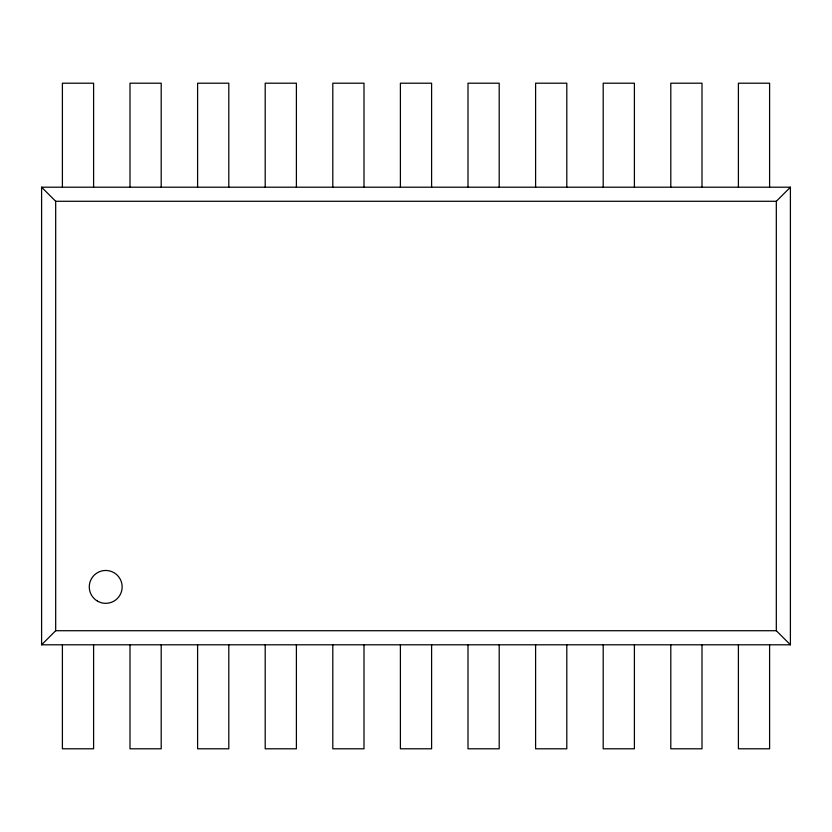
<?xml version="1.0" encoding="UTF-8"?>
<svg xmlns="http://www.w3.org/2000/svg" width="832" height="832" viewBox="0 0 832 832"><rect width="100%" height="100%" fill="white"/><g stroke="black" fill="none" stroke-linecap="round" stroke-linejoin="round"><path stroke-width="1.25" d="M41.6 644.8L55.682 630.718L776.318 630.718L790.4 644.8L790.4 187.2L41.6 187.2L41.6 644.8L790.4 644.8M41.6 187.2L55.682 201.282L776.318 201.282L790.4 187.2M776.318 201.282L776.318 630.718M769.6 187.2L769.6 83.2L738.4 83.2L738.4 187.2M769.6 644.8L769.6 748.8L738.4 748.8L738.4 644.8M702 187.2L702 83.2L670.8 83.2L670.8 187.2M702 644.8L702 748.8L670.8 748.8L670.8 644.8M634.4 187.2L634.4 83.2L603.2 83.2L603.2 187.2M634.4 644.8L634.4 748.8L603.2 748.8L603.2 644.8M566.8 187.2L566.8 83.2L535.6 83.2L535.6 187.2M566.8 644.8L566.8 748.8L535.6 748.8L535.6 644.8M499.2 187.2L499.2 83.2L468 83.2L468 187.2M499.2 644.8L499.2 748.8L468 748.8L468 644.8M431.6 187.2L431.6 83.2L400.4 83.2L400.4 187.2M431.6 644.8L431.6 748.8L400.4 748.8L400.4 644.8M364 187.2L364 83.2L332.8 83.2L332.8 187.2M364 644.8L364 748.8L332.8 748.8L332.8 644.8M296.4 187.2L296.4 83.2L265.2 83.2L265.2 187.2M296.4 644.8L296.4 748.8L265.2 748.8L265.2 644.8M228.8 187.2L228.8 83.2L197.6 83.2L197.6 187.2M228.8 644.8L228.8 748.8L197.6 748.8L197.6 644.8M161.2 187.2L161.2 83.2L130 83.2L130 187.2M161.2 644.8L161.2 748.8L130 748.8L130 644.8M93.6 187.2L93.6 83.2L62.4 83.2L62.4 187.2M93.6 644.8L93.6 748.8L62.4 748.8L62.4 644.8M55.682 201.282L55.682 630.718M97.5 601.13A16.432 16.432 0 0 0 122.148 586.893A16.432 16.432 0 0 0 97.5 572.666A16.432 16.432 0 0 0 97.5 601.13"/></g></svg>
